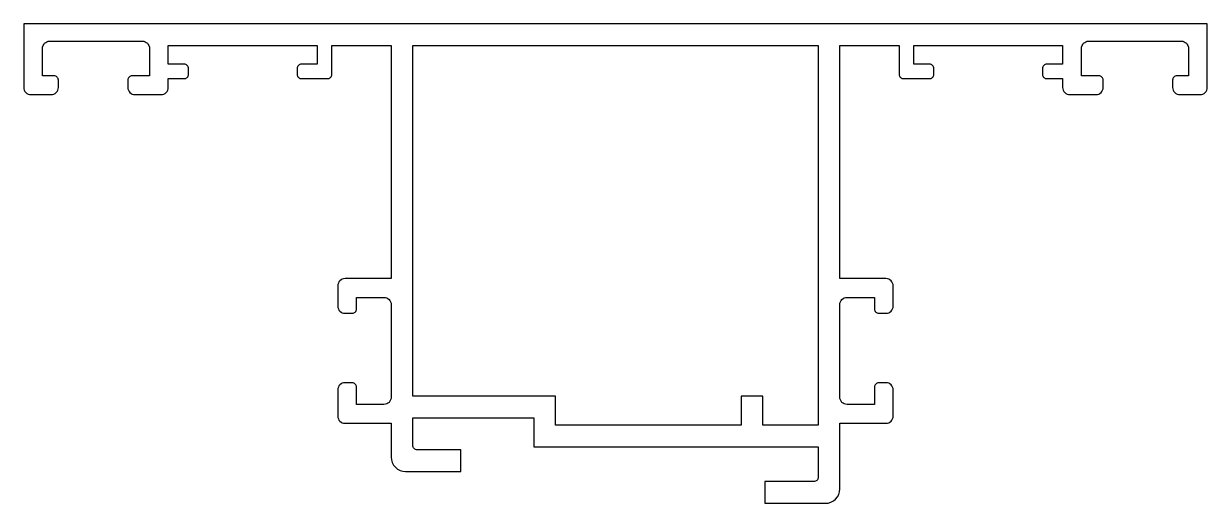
# Model space of a CAD drawing. Extents: x 113 to 194.8, y 204.1 to 237.2.
import ezdxf

# ---------------------------------------------------------------- set-up
doc = ezdxf.new("R2010")
doc.units = 0
doc.layers.get('0').update_dxf_attribs({"linetype": 'CONTINUOUS'})

msp = doc.modelspace()

# ---------------------------------------------------------------- linework, layer by layer
msp.add_lwpolyline([(138.416, 235.722), (138.416, 219.605), (135.226, 219.605, 0.414214), (134.726, 219.105), (134.726, 217.705, 0.414214), (135.226, 217.205), (135.726, 217.205, 0.414214), (136.026, 217.505), (136.026, 218.305), (137.916, 218.305, -0.414214), (138.416, 217.805), (138.416, 211.405, -0.414214), (137.916, 210.905), (136.026, 210.905), (136.026, 212.105, 0.414214), (135.726, 212.405), (135.226, 212.405, 0.414214), (134.726, 211.905), (134.726, 210.105, 0.414214), (135.226, 209.605), (138.416, 209.605), (138.416, 207.272, 0.414214), (139.416, 206.272), (143.229, 206.272), (143.229, 207.772), (140.216, 207.772, -0.414214), (139.916, 208.072), (139.916, 209.972), (148.283, 209.972), (148.283, 207.972), (167.932, 207.972), (167.932, 205.872, -0.414214), (167.632, 205.572), (164.246, 205.572), (164.246, 204.072), (168.432, 204.072, 0.414214), (169.432, 205.072), (169.432, 209.605), (172.622, 209.605, 0.414214), (173.122, 210.105), (173.122, 211.905, 0.414214), (172.622, 212.405), (172.122, 212.405, 0.414214), (171.822, 212.105), (171.822, 210.905), (169.932, 210.905, -0.414214), (169.432, 211.405), (169.432, 217.805, -0.414214), (169.932, 218.305), (171.822, 218.305), (171.822, 217.505, 0.414214), (172.122, 217.205), (172.622, 217.205, 0.414214), (173.122, 217.705), (173.122, 219.105, 0.414214), (172.622, 219.605), (169.432, 219.605), (169.432, 235.722), (173.536, 235.722), (173.536, 233.722, 0.414214), (173.836, 233.422), (175.636, 233.422, 0.414214), (175.936, 233.722), (175.936, 234.122, 0.414214), (175.636, 234.422), (174.536, 234.422), (174.536, 235.722), (184.836, 235.722), (184.836, 234.422), (183.736, 234.422, 0.414214), (183.436, 234.122), (183.436, 233.722, 0.414214), (183.736, 233.422), (184.836, 233.422), (184.836, 232.822, 0.414214), (185.336, 232.322), (187.136, 232.322, 0.414214), (187.636, 232.822), (187.636, 233.322, 0.414214), (187.336, 233.622), (186.136, 233.622), (186.136, 235.512, -0.414214), (186.636, 236.012), (193.036, 236.012, -0.414214), (193.536, 235.512), (193.536, 233.622), (192.736, 233.622, 0.414214), (192.436, 233.322), (192.436, 232.822, 0.414214), (192.936, 232.322), (194.336, 232.322, 0.414214), (194.836, 232.822), (194.836, 237.222), (113.012, 237.222), (113.012, 232.822, 0.414214), (113.512, 232.322), (114.912, 232.322, 0.414214), (115.412, 232.822), (115.412, 233.322, 0.414214), (115.112, 233.622), (114.312, 233.622), (114.312, 235.512, -0.414214), (114.812, 236.012), (121.212, 236.012, -0.414214), (121.712, 235.512), (121.712, 233.622), (120.512, 233.622, 0.414214), (120.212, 233.322), (120.212, 232.822, 0.414214), (120.712, 232.322), (122.512, 232.322, 0.414214), (123.012, 232.822), (123.012, 233.422), (124.112, 233.422, 0.414214), (124.412, 233.722), (124.412, 234.122, 0.414214), (124.112, 234.422), (123.012, 234.422), (123.012, 235.722), (133.312, 235.722), (133.312, 234.422), (132.212, 234.422, 0.414214), (131.912, 234.122), (131.912, 233.722, 0.414214), (132.212, 233.422), (134.012, 233.422, 0.414214), (134.312, 233.722), (134.312, 235.722)], format="xyb", close=True)
msp.add_lwpolyline([(162.62, 211.472), (162.62, 209.472), (149.783, 209.472), (149.783, 211.472), (139.916, 211.472), (139.916, 235.722), (167.932, 235.722), (167.932, 209.472), (164.12, 209.472), (164.12, 211.472)], close=True)

doc.saveas('drawing.dxf')
